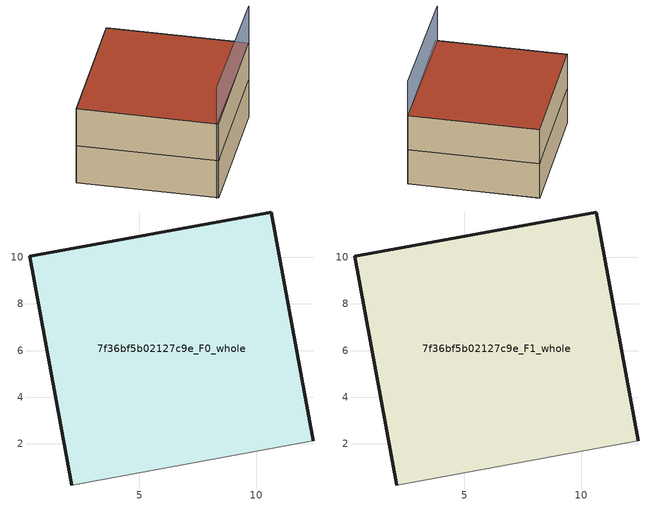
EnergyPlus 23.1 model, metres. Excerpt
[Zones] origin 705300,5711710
7f36bf5b02127c9e_F0_whole
 floor ground (EU_floor_Construction): 12.45,2.13 10.65,11.94 0.3,10.04 2.09,0.24 z0
 wall outside (EU_wall_Construction): 2.09,0.24 0.3,10.04 10.65,11.94 12.45,2.13 z0:3
 wall adiabatic (EU_wall_Construction): 12.45,2.13 2.09,0.24 z0:3
7f36bf5b02127c9e_F1_whole
 floor to 7f36bf5b02127c9e_F0_whole (EU_floor_Construction): 12.45,2.13 10.65,11.94 0.29,10.04 2.09,0.24 z3
 wall outside (EU_wall_Construction): 2.09,0.24 0.3,10.04 10.65,11.94 12.45,2.13 z3:6
 wall adiabatic (EU_wall_Construction): 12.45,2.13 2.09,0.24 z3:6
 roof outside (EU_roof_Construction): 10.65,11.94 12.45,2.13 2.09,0.24 0.3,10.04 z6
shading: 2.03,0.38 12.45,2.13 z0:9
[Building]
EU S2 Campaign: North Axis=0; Terrain=City; Solar Distribution=FullExterior
[Site:Location]
London: Latitude=51.5; Longitude=-0.5; Time Zone=0; Elevation=25
[SizingPeriod:WeatherFileDays]
AnnualSizingPeriod: Begin Month=1; Begin Day of Month=1; End Month=12; End Day of Month=31; Day of Week for Start Day=Monday; Use Weather File Daylight Saving Period=No; Use Weather File Rain and Snow Indicators=No
[MATERIAL]
EU_InternalMass_Material: Roughness=MediumRough; Thickness=0.1; Conductivity=1; Density=1800; Specific Heat=900; Thermal Absorptance=0.9; Solar Absorptance=0.7; Visible Absorptance=0.7
[MATERIAL:NOMASS] Roughness=MediumRough; Thermal Absorptance=0.9; Solar Absorptance=0.7; Visible Absorptance=0.7
Name | Thermal Resistance
EU_wall_NoMass | 1.04674
EU_roof_NoMass | 4.32442
EU_floor_NoMass | 2.04616
[CONSTRUCTION]
EU_wall_Construction: EU_wall_NoMass
EU_roof_Construction: EU_roof_NoMass
EU_floor_Construction: EU_floor_NoMass
EU_InternalMass_Construction: EU_InternalMass_Material
[ZONE] Type=1; Multiplier=1; Ceiling Height=autocalculate; Floor Area=autocalculate; Part of Total Floor Area=Yes
Name | Volume
7f36bf5b02127c9e_F0_whole | 314.852
7f36bf5b02127c9e_F1_whole | 314.853
[INTERNALMASS] Construction=EU_InternalMass_Construction; Surface Area=104.951
Name | Zone or ZoneList
7f36bf5b02127c9e_F0_whole_EU_InternalMass | 7f36bf5b02127c9e_F0_whole
7f36bf5b02127c9e_F1_whole_EU_InternalMass | 7f36bf5b02127c9e_F1_whole
[OTHEREQUIPMENT] Fuel Type=Electricity; Design Level Calculation Method=Watts/Area; Power per Zone Floor Area=1; Fraction Latent=0; Fraction Radiant=0; Fraction Lost=0; Carbon Dioxide Generation Rate=0; EndUse Subcategory=EU_Step8_InternalGains
Name | Zone or ZoneList or Space or SpaceList | Schedule
EU_Step8_InternalGain_7f36bf5b02127c9e_F0_whole_f000 | 7f36bf5b02127c9e_F0_whole | EU_Step8_GainSchedule_7f36bf5b02127c9e_F0_whole_f000
EU_Step8_InternalGain_7f36bf5b02127c9e_F1_whole_f000 | 7f36bf5b02127c9e_F1_whole | EU_Step8_GainSchedule_7f36bf5b02127c9e_F1_whole_f000
[ZONEVENTILATION:DESIGNFLOWRATE] Schedule=EU_AlwaysOn; Design Flow Rate Calculation Method=AirChanges/Hour; Air Changes per Hour=0.488719; Ventilation Type=Natural; Fan Pressure Rise=0; Fan Total Efficiency=1; Constant Term Coefficient=1; Temperature Term Coefficient=0; Velocity Term Coefficient=0; Velocity Squared Term Coefficient=0; Minimum Indoor Temperature=-100; Maximum Indoor Temperature=100; Delta Temperature=-100; Minimum Outdoor Temperature=-100; Maximum Outdoor Temperature=100; Maximum Wind Speed=40
Name | Zone or ZoneList or Space or SpaceList
EU_ConstantAir_7f36bf5b02127c9e_F0_whole | 7f36bf5b02127c9e_F0_whole
EU_ConstantAir_7f36bf5b02127c9e_F1_whole | 7f36bf5b02127c9e_F1_whole
[HVACTEMPLATE:THERMOSTAT] Constant Heating Setpoint=20; Constant Cooling Setpoint=50
EU_HeatOnly_7f36bf5b02127c9e_F0_whole; EU_HeatOnly_7f36bf5b02127c9e_F1_whole
[HVACTEMPLATE:ZONE:IDEALLOADSAIRSYSTEM] System Availability Schedule=EU_AlwaysOn; Maximum Heating Supply Air Temperature=50; Minimum Cooling Supply Air Temperature=13; Maximum Heating Supply Air Humidity Ratio=0.0156; Minimum Cooling Supply Air Humidity Ratio=0.0077; Heating Limit=NoLimit; Cooling Limit=NoLimit; Heating Availability Schedule=EU_AlwaysOn; Cooling Availability Schedule=EU_CoolingOff; Dehumidification Control Type=ConstantSensibleHeatRatio; Cooling Sensible Heat Ratio=0.7; Dehumidification Setpoint=60; Humidification Control Type=None; Humidification Setpoint=30; Outdoor Air Method=None; Outdoor Air Flow Rate per Person=0.00944; Outdoor Air Flow Rate per Zone Floor Area=0; Outdoor Air Flow Rate per Zone=0; Demand Controlled Ventilation Type=None; Outdoor Air Economizer Type=NoEconomizer; Heat Recovery Type=None; Sensible Heat Recovery Effectiveness=0.7; Latent Heat Recovery Effectiveness=0.65
Name | Template Thermostat
7f36bf5b02127c9e_F0_whole | EU_HeatOnly_7f36bf5b02127c9e_F0_whole
7f36bf5b02127c9e_F1_whole | EU_HeatOnly_7f36bf5b02127c9e_F1_whole
[SIZING:ZONE] Zone Cooling Design Supply Air Temperature Input Method=SupplyAirTemperature; Zone Cooling Design Supply Air Temperature=13; Zone Heating Design Supply Air Temperature Input Method=SupplyAirTemperature; Zone Heating Design Supply Air Temperature=50; Zone Cooling Design Supply Air Humidity Ratio=0.008; Zone Heating Design Supply Air Humidity Ratio=0.008; Cooling Design Air Flow Method=DesignDay; Cooling Design Air Flow Rate=0; Cooling Minimum Air Flow per Zone Floor Area=0.000762; Cooling Minimum Air Flow=0; Cooling Minimum Air Flow Fraction=0.2; Heating Design Air Flow Method=DesignDay; Heating Design Air Flow Rate=0; Heating Maximum Air Flow per Zone Floor Area=0.002032; Heating Maximum Air Flow=0.141576; Heating Maximum Air Flow Fraction=0.3; Account for Dedicated Outdoor Air System=No; Dedicated Outdoor Air System Control Strategy=NeutralSupplyAir; Dedicated Outdoor Air Low Setpoint Temperature for Design=autosize; Dedicated Outdoor Air High Setpoint Temperature for Design=autosize; Zone Load Sizing Method=Sensible Load Only No Latent Load; Zone Latent Cooling Design Supply Air Humidity Ratio Input Method=HumidityRatioDifference; Zone Cooling Design Supply Air Humidity Ratio Difference=0.005; Zone Latent Heating Design Supply Air Humidity Ratio Input Method=HumidityRatioDifference; Zone Humidification Design Supply Air Humidity Ratio Difference=0.005
7f36bf5b02127c9e_F0_whole; 7f36bf5b02127c9e_F1_whole
[SCHEDULE:CONSTANT]
Name | Hourly Value
EU_AlwaysOn | 1
EU_CoolingOff | 0
[SCHEDULE:FILE] Column Number=1; Rows to Skip at Top=0; Number of Hours of Data=8760; Column Separator=Comma; Interpolate to Timestep=No; Minutes per Item=60; Adjust Schedule for Daylight Savings=Yes
Name | File
EU_Step8_GainSchedule_7f36bf5b02127c9e_F0_whole_f000 | ../../schedules/7f36bf5b02127c9e/7f36bf5b02127c9e_F0_whole_f000_gain.csv
EU_Step8_GainSchedule_7f36bf5b02127c9e_F1_whole_f000 | ../../schedules/7f36bf5b02127c9e/7f36bf5b02127c9e_F1_whole_f000_gain.csv
